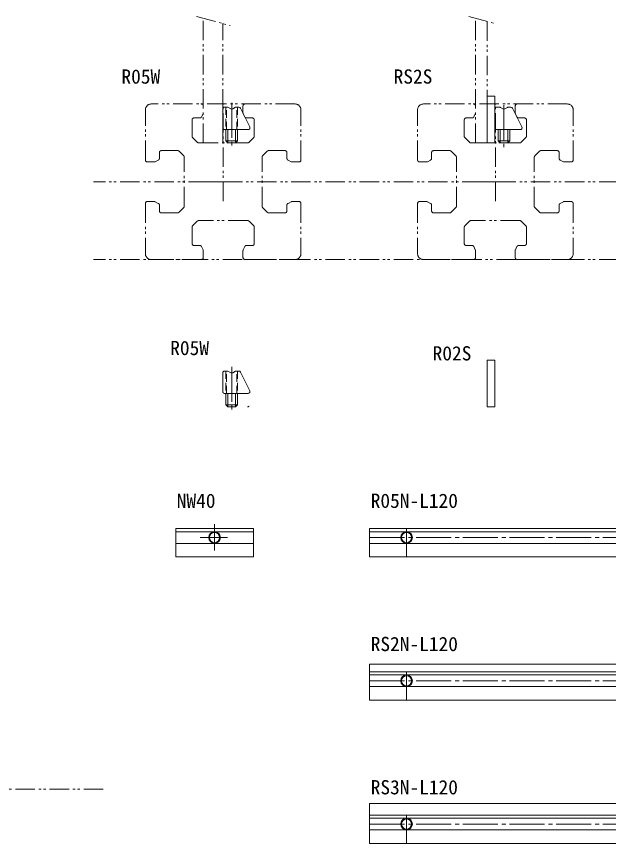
# Model space of a CAD drawing. Units: millimetres on the paper. Extents: x -621 to 258, y -422 to 49.
# Drawn here: x -216.8 to -64.6, y -414.5 to -201.8 of the extents above; entities that cross this region are included whole.
import ezdxf
from ezdxf.enums import TextEntityAlignment as Align

# ---------------------------------------------------------------- set-up
doc = ezdxf.new("R2010")
doc.units = ezdxf.units.MM
for name, pattern in [('CHAIN2', [12, 9, -1, 1, -1]), ('DASHED2', [3, 2, -1]), ('DOUBLE_CHAIN1', [8.8, 5, -1, 0.6, -0.6, 0.6, -1])]:
    doc.linetypes.add(name, pattern=pattern)
doc.layers.add('0-0', color=7, linetype='Continuous', lineweight=18)
doc.layers.add('0-1', color=4, linetype='DOUBLE_CHAIN1', lineweight=18)
doc.styles.add('ＭＳ ゴシック', font='')
doc.styles.get('ＭＳ ゴシック').set_extended_font_data('MS Gothic')

msp = doc.modelspace()

# ---------------------------------------------------------------- linework, layer by layer
at = {"layer": '0-0'}
for p, q in [((-95.769, -222.247), (-95.769, -234.247)), ((-93.769, -222.247), (-95.769, -222.247)), ((-93.769, -234.247), (-93.769, -222.247)), ((-162.469, -225.047), (-163.269, -225.047)), ((-161.719, -225.48), (-162.469, -225.047)), ((-160.469, -225.047), (-161.219, -225.48)), ((-159.678, -225.047), (-160.469, -225.047)), ((-156.831, -230.124), (-159.231, -225.324)), ((-92.603, -225.047), (-93.269, -225.047)), ((-91.719, -225.48), (-92.353, -225.114)), ((-90.585, -225.114), (-91.219, -225.48)), ((-89.678, -225.047), (-90.335, -225.047)), ((-86.831, -230.124), (-89.231, -225.324)), ((-163.769, -225.547), (-163.769, -230.347)), ((-163.269, -230.847), (-157.278, -230.847)), ((-159.969, -230.847), (-159.969, -233.747)), ((-93.269, -230.847), (-87.278, -230.847)), ((-92.969, -233.747), (-92.969, -230.847)), ((-89.969, -230.847), (-89.969, -233.747)), ((-159.969, -233.747), (-160.469, -234.247)), ((-92.469, -234.247), (-92.969, -233.747)), ((-89.969, -233.747), (-90.469, -234.247)), ((-160.469, -234.247), (-162.469, -234.247)), ((-95.769, -234.247), (-93.769, -234.247)), ((-90.469, -234.247), (-92.469, -234.247)), ((-95.769, -290.138), (-95.769, -302.138)), ((-93.769, -290.138), (-95.769, -290.138)), ((-93.769, -302.138), (-93.769, -290.138)), ((-163.769, -293.438), (-163.769, -298.238)), ((-162.469, -292.938), (-163.269, -292.938)), ((-161.719, -293.371), (-162.469, -292.938)), ((-160.469, -292.938), (-161.219, -293.371)), ((-159.678, -292.938), (-160.469, -292.938)), ((-156.831, -298.015), (-159.231, -293.215)), ((-163.269, -298.738), (-157.278, -298.738)), ((-159.969, -298.738), (-159.969, -301.638)), ((-159.969, -301.638), (-160.469, -302.138)), ((-160.469, -302.138), (-162.469, -302.138)), ((-95.769, -302.138), (-93.769, -302.138)), ((-175.881, -340.771), (-175.881, -333.471)), ((-175.881, -333.471), (-155.881, -333.471)), ((-155.881, -333.471), (-155.881, -340.771)), ((-126.001, -333.471), (-7.001, -333.471)), ((-126.001, -340.771), (-126.001, -333.471)), ((-155.881, -334.271), (-175.881, -334.271)), ((-7.001, -334.271), (-126.001, -334.271)), ((-155.881, -337.271), (-175.881, -337.271)), ((-7.001, -337.271), (-126.001, -337.271)), ((-155.881, -340.771), (-175.881, -340.771)), ((-7.001, -340.771), (-126.001, -340.771)), ((-126.001, -368.317), (-7.001, -368.317)), ((-126.001, -377.617), (-126.001, -368.317)), ((-126.001, -370.317), (-7.001, -370.317)), ((-7.001, -371.117), (-126.001, -371.117)), ((-7.001, -374.117), (-126.001, -374.117)), ((-7.001, -377.617), (-126.001, -377.617)), ((-126.001, -404.164), (-7.001, -404.164)), ((-126.001, -414.464), (-126.001, -404.164)), ((-126.001, -407.164), (-7.001, -407.164)), ((-7.001, -407.964), (-126.001, -407.964)), ((-7.001, -410.964), (-126.001, -410.964)), ((-7.001, -414.464), (-126.001, -414.464))]:
    msp.add_line(p, q, dxfattribs=at)
at = {"layer": '0-0', "linetype": 'DASHED2'}
for p, q in [((-162.969, -225.047), (-162.969, -230.847)), ((-162.769, -230.847), (-162.769, -225.047)), ((-160.169, -230.847), (-160.169, -225.047)), ((-159.969, -225.047), (-159.969, -230.847)), ((-162.969, -292.938), (-162.969, -298.738)), ((-162.769, -298.738), (-162.769, -292.938)), ((-160.169, -298.738), (-160.169, -292.938)), ((-159.969, -292.938), (-159.969, -298.738))]:
    msp.add_line(p, q, dxfattribs=at)
at = {"layer": '0-0'}
for points in [[(-162.469, -234.247), (-162.969, -233.747), (-162.969, -230.847)], [(-162.469, -302.138), (-162.969, -301.638), (-162.969, -298.738)]]:
    msp.add_lwpolyline(points, dxfattribs=at)
at = {"layer": '0-0', "color": 4}
for centre in [(-165.881, -335.771), (-116.501, -335.771), (-116.501, -372.617), (-116.501, -409.464)]:
    msp.add_circle(centre, 1.5, dxfattribs=at)
at = {"layer": '0-0'}
for centre in [(-165.881, -335.771), (-116.501, -335.771), (-116.501, -372.617), (-116.501, -409.464)]:
    msp.add_circle(centre, 1.3, dxfattribs=at)
for centre, start, end in [((-163.269, -225.547), 90, 180), ((-159.678, -225.547), 26.56505, 90), ((-93.269, -225.547), 90, 180), ((-92.603, -225.547), 59.99931, 90), ((-90.335, -225.547), 90, 119.99738), ((-89.678, -225.547), 26.56505, 90), ((-161.469, -225.047), 240, 300), ((-91.469, -225.047), 239.99931, 299.99737), ((-163.269, -230.347), 180, 270), ((-157.278, -230.347), 270, 26.56505), ((-93.269, -230.347), 180, 270), ((-87.278, -230.347), 270, 26.56505), ((-163.269, -293.438), 90, 180), ((-161.469, -292.938), 240, 300), ((-159.678, -293.438), 26.56505, 90), ((-163.269, -298.238), 180, 270), ((-157.278, -298.238), 270, 26.56505)]:
    msp.add_arc(centre, 0.5, start, end, dxfattribs=at)
at = {"layer": '0-1'}
for p, q in [((-170.505, -201.755), (-161.908, -204.058)), ((-100.505, -201.755), (-94.168, -203.453)), ((-168.769, -234.247), (-168.769, -202.22)), ((-163.769, -234.247), (-163.769, -203.56)), ((-98.769, -234.247), (-98.769, -202.22)), ((-95.769, -203.024), (-95.769, -234.247)), ((-145.169, -224.247), (-182.169, -224.247)), ((-163.669, -249.207), (-163.669, -224.207)), ((-158.569, -226.529), (-158.569, -224.747)), ((-75.169, -224.247), (-112.169, -224.247)), ((-93.669, -249.207), (-93.669, -224.207)), ((-88.569, -226.529), (-88.569, -224.747)), ((-183.669, -238.647), (-183.669, -225.747)), ((-168.822, -226.753), (-169.231, -227.571)), ((-158.516, -226.753), (-158.107, -227.571)), ((-143.669, -238.647), (-143.669, -225.747)), ((-113.669, -238.647), (-113.669, -225.747)), ((-98.822, -226.753), (-99.231, -227.571)), ((-88.516, -226.753), (-88.107, -227.571)), ((-73.669, -238.647), (-73.669, -225.747)), ((-171.669, -232.54), (-171.669, -228.347)), ((-171.169, -227.847), (-169.678, -227.847)), ((-156.169, -227.847), (-157.66, -227.847)), ((-155.669, -232.54), (-155.669, -228.347)), ((-101.669, -232.54), (-101.669, -228.347)), ((-101.169, -227.847), (-99.678, -227.847)), ((-86.169, -227.847), (-87.66, -227.847)), ((-85.669, -232.54), (-85.669, -228.347)), ((-171.523, -232.894), (-170.316, -234.101)), ((-157.023, -234.101), (-155.816, -232.894)), ((-101.523, -232.894), (-100.316, -234.101)), ((-87.023, -234.101), (-85.816, -232.894)), ((-169.962, -234.247), (-157.376, -234.247)), ((-99.962, -234.247), (-87.376, -234.247)), ((-180.069, -236.747), (-180.069, -238.238)), ((-175.376, -236.247), (-179.569, -236.247)), ((-175.023, -236.394), (-173.816, -237.601)), ((-173.669, -250.54), (-173.669, -237.954)), ((-153.669, -250.54), (-153.669, -237.954)), ((-152.316, -236.394), (-153.523, -237.601)), ((-151.962, -236.247), (-147.769, -236.247)), ((-147.269, -236.747), (-147.269, -238.238)), ((-110.069, -236.747), (-110.069, -238.238)), ((-105.376, -236.247), (-109.569, -236.247)), ((-105.023, -236.394), (-103.816, -237.601)), ((-103.669, -250.54), (-103.669, -237.954)), ((-83.669, -250.54), (-83.669, -237.954)), ((-82.316, -236.394), (-83.523, -237.601)), ((-81.962, -236.247), (-77.769, -236.247)), ((-77.269, -236.747), (-77.269, -238.238)), ((-181.387, -239.147), (-183.169, -239.147)), ((-181.164, -239.094), (-180.346, -238.685)), ((-146.175, -239.094), (-146.993, -238.685)), ((-145.951, -239.147), (-144.169, -239.147)), ((-111.387, -239.147), (-113.169, -239.147)), ((-111.164, -239.094), (-110.346, -238.685)), ((-76.175, -239.094), (-76.993, -238.685)), ((-75.951, -239.147), (-74.169, -239.147)), ((87.633, -244.247), (-197.033, -244.247)), ((-183.669, -249.847), (-183.669, -262.747)), ((-181.387, -249.347), (-183.169, -249.347)), ((-181.164, -249.4), (-180.346, -249.809)), ((-180.069, -251.747), (-180.069, -250.256)), ((-173.816, -250.894), (-175.023, -252.101)), ((-153.523, -250.894), (-152.316, -252.101)), ((-147.269, -251.747), (-147.269, -250.256)), ((-146.175, -249.4), (-146.993, -249.809)), ((-145.951, -249.347), (-144.169, -249.347)), ((-143.669, -249.847), (-143.669, -262.747)), ((-113.669, -249.847), (-113.669, -262.747)), ((-111.387, -249.347), (-113.169, -249.347)), ((-111.164, -249.4), (-110.346, -249.809)), ((-110.069, -251.747), (-110.069, -250.256)), ((-103.816, -250.894), (-105.023, -252.101)), ((-83.523, -250.894), (-82.316, -252.101)), ((-77.269, -251.747), (-77.269, -250.256)), ((-76.175, -249.4), (-76.993, -249.809)), ((-75.951, -249.347), (-74.169, -249.347)), ((-73.669, -249.847), (-73.669, -262.747)), ((-175.376, -252.247), (-179.569, -252.247)), ((-151.962, -252.247), (-147.769, -252.247)), ((-105.376, -252.247), (-109.569, -252.247)), ((-81.962, -252.247), (-77.769, -252.247)), ((-170.316, -254.394), (-171.523, -255.601)), ((-157.376, -254.247), (-169.962, -254.247)), ((-155.816, -255.601), (-157.023, -254.394)), ((-100.316, -254.394), (-101.523, -255.601)), ((-87.376, -254.247), (-99.962, -254.247)), ((-85.816, -255.601), (-87.023, -254.394)), ((-171.669, -255.954), (-171.669, -260.147)), ((-155.669, -255.954), (-155.669, -260.147)), ((-101.669, -255.954), (-101.669, -260.147)), ((-85.669, -255.954), (-85.669, -260.147)), ((-171.169, -260.647), (-169.678, -260.647)), ((-168.822, -261.742), (-169.231, -260.924)), ((-158.516, -261.742), (-158.107, -260.924)), ((-156.169, -260.647), (-157.66, -260.647)), ((-101.169, -260.647), (-99.678, -260.647)), ((-98.822, -261.742), (-99.231, -260.924)), ((-88.516, -261.742), (-88.107, -260.924)), ((-86.169, -260.647), (-87.66, -260.647)), ((-168.769, -261.965), (-168.769, -263.747)), ((-158.569, -261.965), (-158.569, -263.747)), ((-98.769, -261.965), (-98.769, -263.747)), ((-88.569, -261.965), (-88.569, -263.747)), ((87.633, -264.247), (-197.033, -264.247)), ((-169.269, -264.247), (-182.169, -264.247)), ((-158.069, -264.247), (-145.169, -264.247)), ((-99.269, -264.247), (-112.169, -264.247)), ((-88.069, -264.247), (-75.169, -264.247)), ((-194.5, -400.5), (-594.5, -400.5))]:
    msp.add_line(p, q, dxfattribs=at)
at = {"layer": '0-1', "linetype": 'CHAIN2'}
for p, q in [((-161.469, -223.956), (-161.469, -234.94)), ((-91.469, -224.534), (-91.469, -235.34)), ((-158.669, -244.247), (-168.669, -244.247)), ((-88.669, -244.247), (-98.669, -244.247)), ((-161.469, -291.847), (-161.469, -302.831)), ((-165.881, -332.336), (-165.881, -339.135)), ((-116.501, -333.471), (-116.501, -340.771)), ((-169.58, -335.771), (-162.519, -335.771)), ((-126.001, -335.771), (-7.001, -335.771)), ((-116.501, -370.317), (-116.501, -377.617)), ((-126.001, -372.617), (-7.001, -372.617)), ((-116.501, -407.164), (-116.501, -414.464)), ((-126.001, -409.464), (-7.001, -409.464))]:
    msp.add_line(p, q, dxfattribs=at)
at = {"layer": '0-1', "linetype": 'Continuous'}
for p, q in [((-162.469, -230.847), (-162.469, -234.247)), ((-160.469, -234.247), (-160.469, -230.847)), ((-92.469, -230.847), (-92.469, -234.247)), ((-90.469, -234.247), (-90.469, -230.847)), ((-162.969, -233.747), (-159.969, -233.747)), ((-92.969, -233.747), (-89.969, -233.747)), ((-162.469, -298.738), (-162.469, -302.138)), ((-160.469, -302.138), (-160.469, -298.738)), ((-162.969, -301.638), (-159.969, -301.638))]:
    msp.add_line(p, q, dxfattribs=at)
at = {"layer": '0-1'}
for centre, radius, start, end in [((-182.169, -225.747), 1.5, 90, 180), ((-169.269, -224.747), 0.5, 0, 90), ((-158.069, -224.747), 0.5, 90, 180), ((-145.169, -225.747), 1.5, 0, 90), ((-112.169, -225.747), 1.5, 90, 180), ((-99.269, -224.747), 0.5, 0, 90), ((-88.069, -224.747), 0.5, 90, 180), ((-75.169, -225.747), 1.5, 0, 90), ((-169.678, -227.347), 0.5, 270, 333.43494), ((-169.269, -226.529), 0.5, 333.43494, 0), ((-158.069, -226.529), 0.5, 180, 206.56505), ((-157.66, -227.347), 0.5, 206.56505, 270), ((-99.678, -227.347), 0.5, 270, 333.43494), ((-99.269, -226.529), 0.5, 333.43494, 0), ((-88.069, -226.529), 0.5, 180, 206.56505), ((-87.66, -227.347), 0.5, 206.56505, 270), ((-171.169, -228.347), 0.5, 90, 180), ((-156.169, -228.347), 0.5, 0, 90), ((-101.169, -228.347), 0.5, 90, 180), ((-86.169, -228.347), 0.5, 0, 90), ((-171.169, -232.54), 0.5, 180, 225), ((-156.169, -232.54), 0.5, 315, 0), ((-101.169, -232.54), 0.5, 180, 225), ((-86.169, -232.54), 0.5, 315, 0), ((-169.962, -233.747), 0.5, 225, 270), ((-157.376, -233.747), 0.5, 270, 315), ((-99.962, -233.747), 0.5, 225, 270), ((-87.376, -233.747), 0.5, 270, 315), ((-179.569, -236.747), 0.5, 90, 180), ((-175.376, -236.747), 0.5, 45, 90), ((-174.169, -237.954), 0.5, 0, 45), ((-153.169, -237.954), 0.5, 135, 180), ((-151.962, -236.747), 0.5, 90, 135), ((-147.769, -236.747), 0.5, 0, 90), ((-109.569, -236.747), 0.5, 90, 180), ((-105.376, -236.747), 0.5, 45, 90), ((-104.169, -237.954), 0.5, 0, 45), ((-83.169, -237.954), 0.5, 135, 180), ((-81.962, -236.747), 0.5, 90, 135), ((-77.769, -236.747), 0.5, 0, 90), ((-183.169, -238.647), 0.5, 180, 270), ((-181.387, -238.647), 0.5, 270, 296.56505), ((-180.569, -238.238), 0.5, 296.56505, 0), ((-146.769, -238.238), 0.5, 180, 243.43494), ((-145.951, -238.647), 0.5, 243.43494, 270), ((-144.169, -238.647), 0.5, 270, 0), ((-113.169, -238.647), 0.5, 180, 270), ((-111.387, -238.647), 0.5, 270, 296.56505), ((-110.569, -238.238), 0.5, 296.56505, 0), ((-76.769, -238.238), 0.5, 180, 243.43494), ((-75.951, -238.647), 0.5, 243.43494, 270), ((-74.169, -238.647), 0.5, 270, 0), ((-183.169, -249.847), 0.5, 90, 180), ((-181.387, -249.847), 0.5, 63.43494, 90), ((-180.569, -250.256), 0.5, 0, 63.43494), ((-174.169, -250.54), 0.5, 315, 0), ((-153.169, -250.54), 0.5, 180, 224.99998), ((-146.769, -250.256), 0.5, 116.56505, 180), ((-145.951, -249.847), 0.5, 90, 116.56505), ((-144.169, -249.847), 0.5, 0, 90), ((-113.169, -249.847), 0.5, 90, 180), ((-111.387, -249.847), 0.5, 63.43494, 90), ((-110.569, -250.256), 0.5, 0, 63.43494), ((-104.169, -250.54), 0.5, 315, 0), ((-83.169, -250.54), 0.5, 180, 224.99998), ((-76.769, -250.256), 0.5, 116.56505, 180), ((-75.951, -249.847), 0.5, 90, 116.56505), ((-74.169, -249.847), 0.5, 0, 90), ((-179.569, -251.747), 0.5, 180, 270), ((-175.376, -251.747), 0.5, 270, 315), ((-151.962, -251.747), 0.5, 225, 270), ((-147.769, -251.747), 0.5, 270, 0), ((-109.569, -251.747), 0.5, 180, 270), ((-105.376, -251.747), 0.5, 270, 315), ((-81.962, -251.747), 0.5, 225, 270), ((-77.769, -251.747), 0.5, 270, 0), ((-169.962, -254.747), 0.5, 90, 135), ((-157.376, -254.747), 0.5, 45, 90), ((-99.962, -254.747), 0.5, 90, 135), ((-87.376, -254.747), 0.5, 45, 90), ((-171.169, -255.954), 0.5, 135, 180), ((-156.169, -255.954), 0.5, 0, 45), ((-101.169, -255.954), 0.5, 135, 180), ((-86.169, -255.954), 0.5, 0, 45), ((-171.169, -260.147), 0.5, 180, 270), ((-169.678, -261.147), 0.5, 26.56505, 90), ((-157.66, -261.147), 0.5, 90, 153.43494), ((-156.169, -260.147), 0.5, 270, 0), ((-101.169, -260.147), 0.5, 180, 270), ((-99.678, -261.147), 0.5, 26.56505, 90), ((-87.66, -261.147), 0.5, 90, 153.43494), ((-86.169, -260.147), 0.5, 270, 0), ((-182.169, -262.747), 1.5, 180, 270), ((-169.269, -263.747), 0.5, 270, 359.99998), ((-169.269, -261.965), 0.5, 359.99998, 26.56505), ((-158.069, -261.965), 0.5, 153.43494, 180), ((-158.069, -263.747), 0.5, 180, 270), ((-145.169, -262.747), 1.5, 270, 0), ((-112.169, -262.747), 1.5, 180, 270), ((-99.269, -263.747), 0.5, 270, 359.99998), ((-99.269, -261.965), 0.5, 359.99998, 26.56505), ((-88.069, -261.965), 0.5, 153.43494, 180), ((-88.069, -263.747), 0.5, 180, 270), ((-75.169, -262.747), 1.5, 270, 0), ((-157.376, -301.638), 0.5, 270, 315)]:
    msp.add_arc(centre, radius, start, end, dxfattribs=at)

# ---------------------------------------------------------------- texts
at = {"layer": '0-0', "style": 'ＭＳ ゴシック'}
for s, p in [('R05W', (-189.839, -220.117)), ('RS2S', (-119.839, -220.117)), ('R05W', (-177.287, -289.943)), ('R02S', (-109.807, -291.315)), ('NW40', (-175.615, -329.241)), ('R05N-L120', (-125.735, -329.241)), ('RS2N-L120', (-125.735, -366.088)), ('RS3N-L120', (-125.735, -402.935))]:
    msp.add_text(s, height=3.666, dxfattribs=at).set_placement(p, align=Align.BOTTOM_LEFT)

doc.saveas('drawing.dxf')
